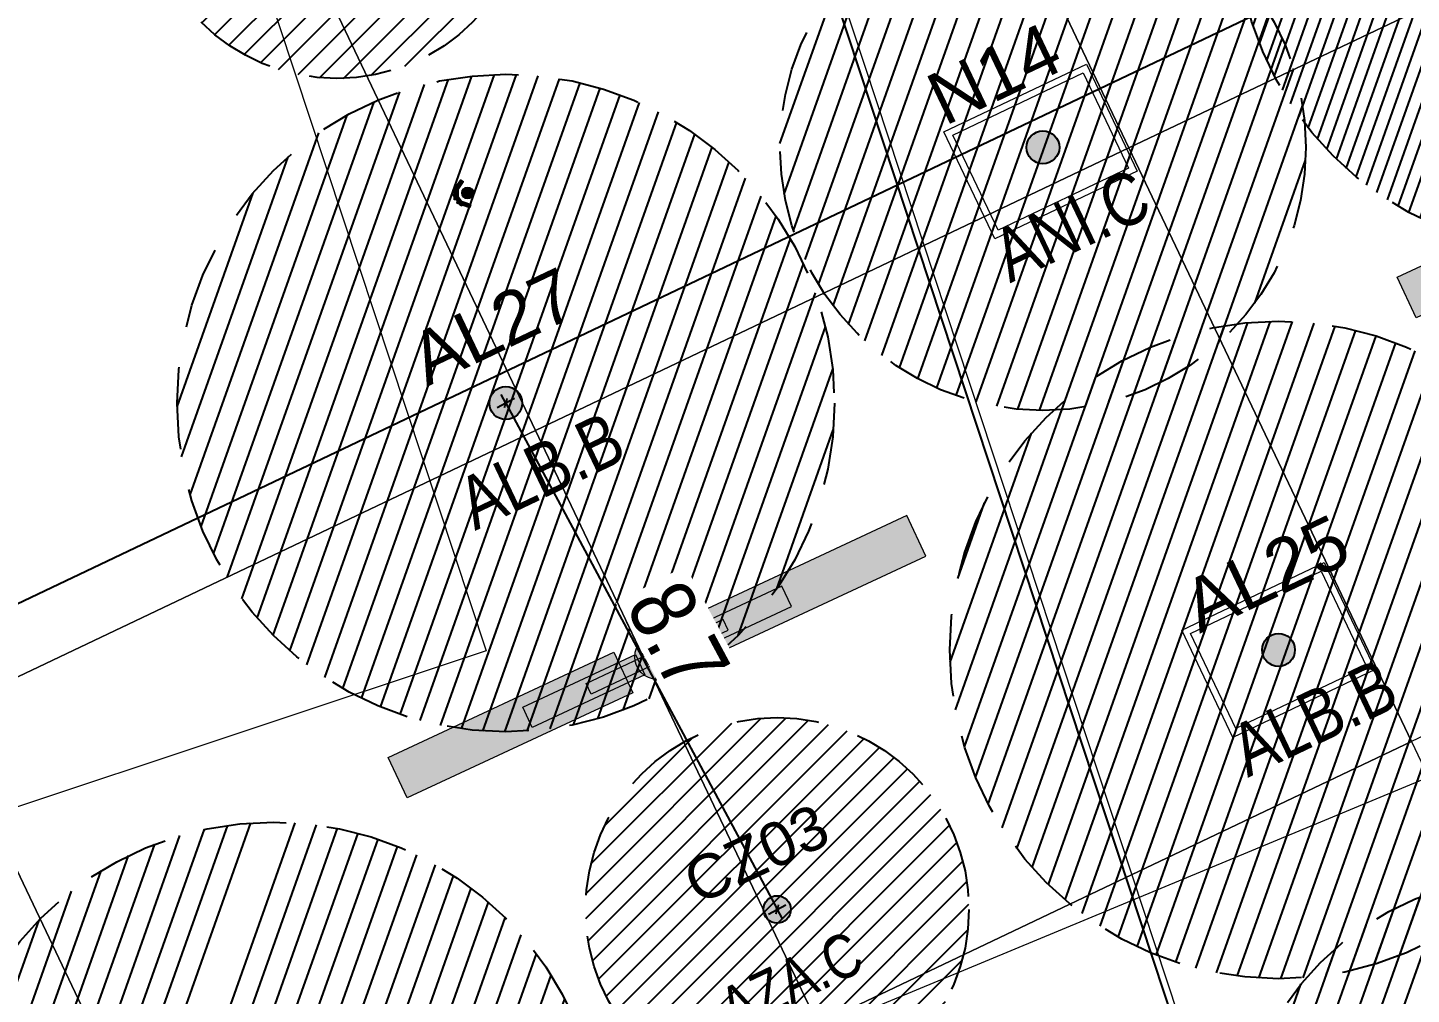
# Model space of a CAD drawing. Header units: metres. Extents: x -686 to 1359326, y 0 to 5497342.
# Drawn here: x 679986.13 to 680007.18, y 2748714.45 to 2748729.16 of the extents above; entities that cross this region are included whole.
import ezdxf
from ezdxf import colors
from ezdxf.entities.mleader import LeaderData, LeaderLine
from ezdxf.enums import TextEntityAlignment as Align
from ezdxf.math import Vec2, Vec3

# ---------------------------------------------------------------- set-up
doc = ezdxf.new("R2010")
doc.units = ezdxf.units.M
doc.header["$LTSCALE"] = 5
doc.linetypes.add('XREF_MON_SFT_SIDEWALK VEGETATION$0$HIDDEN', pattern=[0.375, 0.25, -0.125])
doc.linetypes.add('XREF_MON_SFT_TREES$0$HIDDEN', pattern=[0.375, 0.25, -0.125])
doc.layers.add('00-VIEWORT A1-250', color=7, linetype='Continuous', plot=False)
for name, color, linetype in [('00_XREF_MON_GENERAL LAYOUT', 7, 'Continuous'), ('00_XREF_MON_SHRUBS', 7, 'Continuous'), ('00_XREF_MON_TREES', 250, 'Continuous'), ('XREF_MON_GENERAL_LAYOUT$0$02-L-Edge Line Step -10cm', 6, 'Continuous'), ('XREF_MON_SFT_SIDEWALK VEGETATION$0$SL_TREE_CANOPY', 251, 'XREF_MON_SFT_SIDEWALK VEGETATION$0$HIDDEN'), ('XREF_MON_SFT_SIDEWALK VEGETATION$0$SL_TREE_HATCH_ZIZIPHUS_SPINA', 252, 'Continuous'), ('XREF_MON_SFT_SIDEWALK VEGETATION$0$SL_TREE_LEGEND', 7, 'Continuous'), ('XREF_MON_SFT_SIDEWALK VEGETATION$0$SL_TREE_TRUNK', 251, 'Continuous'), ('XREF_MON_SFT_TREES$0$02-L-Setting Out_Dimensions', 250, 'Continuous'), ('XREF_MON_SFT_TREES$0$COTAUX', 7, 'Continuous'), ('XREF_MON_SFT_TREES$0$SL_TREE_ACACIA_NILOTICA', 252, 'Continuous'), ('XREF_MON_SFT_TREES$0$SL_TREE_ALBIZIA_LEBBECK', 252, 'Continuous'), ('XREF_MON_SFT_TREES$0$SL_TREE_AZADIRACHTA_INDICA', 252, 'Continuous'), ('XREF_MON_SFT_TREES$0$SL_TREE_CANOPY', 250, 'XREF_MON_SFT_TREES$0$HIDDEN'), ('XREF_MON_SFT_TREES$0$SL_TREE_CERCIDIUM_FLORIDUM', 252, 'Continuous'), ('XREF_MON_SFT_TREES$0$SL_TREE_ID', 250, 'Continuous'), ('XREF_MON_SFT_TREES$0$SL_TREE_LEGEND', 250, 'Continuous'), ('XREF_MON_SFT_TREES$0$SL_TREE_TRUNK', 250, 'Continuous')]:
    doc.layers.add(name, color=color, linetype=linetype)
for name, color, linetype, true_color in [('00_XREF_MON_HSC_LIGHTING DESIGN', 7, 'Continuous', 0xffffff), ('XREF_MON_HSC_LIGHTING DESIGN$0$A-KEYPLAN_HATCH', 7, 'Continuous', 0xc2c2c2), ('XREF_MON_SFT_SIDEWALK VEGETATION$0$SL_TREE_ZIZIPHUS_SPINA', 7, 'Continuous', 0x9ec82d)]:
    doc.layers.add(name, color=color, linetype=linetype, true_color=true_color)
for name, color, linetype, lineweight in [('XREF_MON_GENERAL_LAYOUT$0$02-L-Corbes de Nivell 0.25-0.75m', 33, 'Continuous', 5), ('XREF_MON_GENERAL_LAYOUT$0$02-L-Material Change', 251, 'Continuous', 5), ('XREF_MON_GENERAL_LAYOUT$0$04-BK-Tree Pit', 6, 'Continuous', 5), ('XREF_MON_HSC_LIGHTING DESIGN$0$02-L-Lighting System type 3', 252, 'Continuous', 13), ('XREF_MON_HSC_LIGHTING DESIGN$0$02-L-Lighting System type 3 E', 252, 'Continuous', 13), ('XREF_MON_HSC_LIGHTING DESIGN$0$02-L-Lighting System type 3 EE', 252, 'Continuous', 13), ('XREF_MON_HSC_LIGHTING DESIGN$0$02-L-Lighting System type 7', 252, 'Continuous', 13), ('XREF_MON_SFT_SHRUBS$0$00-Signage', 7, 'Continuous', 0)]:
    doc.layers.add(name, color=color, linetype=linetype, lineweight=lineweight)
doc.layers.add('XREF_MON_SFT_TREES$0$00-GRID_PLANTATION', color=7, linetype='Continuous', lineweight=0, true_color=0xff9c7a)
doc.styles.add('XREF_MON_GENERAL_LAYOUT$0$Standard', font='arial.ttf')
doc.styles.add('XREF_MON_SFT_SHRUBS$0$TER-200', font='ARIALN.TTF', dxfattribs={"height": 1})
doc.styles.add('XREF_MON_SFT_SIDEWALK VEGETATION$0$TER-200', font='ARIALN.TTF', dxfattribs={"height": 1})
doc.styles.add('XREF_MON_SFT_TREES$0$E100', font='verdana.ttf', dxfattribs={"height": 0.4})
doc.styles.add('XREF_MON_SFT_TREES$0$Standard', font='arial.ttf')
doc.styles.add('XREF_MON_SFT_TREES$0$TER-200', font='ARIALN.TTF', dxfattribs={"height": 1})
doc.dimstyles.new('XREF_MON_SFT_TREES$0$E250', dxfattribs={"dimscale": 0.03, "dimtxt": 0.4, "dimasz": 0.5, "dimexe": 0.1, "dimexo": 1, "dimgap": 4, "dimtad": 1, "dimzin": 0, "dimdsep": 46, "dimtxsty": 'XREF_MON_SFT_TREES$0$E100', "dimblk1": 'XREF_MON_SFT_TREES$0$LINCOT200', "dimblk2": 'XREF_MON_SFT_TREES$0$LINCOT200', "dimsah": 1, "dimcen": 0.1, "dimdle": 0.1, "dimse1": 1, "dimse2": 1, "dimclrt": 256, "dimadec": 0, "dimazin": 0, "dimtfac": 0.01538461538461539, "dimtofl": 0, "dimtmove": 0, "dimatfit": 3, "dimldrblk": 'XREF_MON_SFT_TREES$0$LINCOT200', "dimfxl": 1, "dimtolj": 1, "dimtzin": 0, "dimarcsym": 0})
pattern_1 = [(45, (0, 0), (-0.2245064030267289, 0.2245064030267289), [])]

# ---------------------------------------------------------------- blocks, each defined once
blk = doc.blocks.new('XREF_MON_GENERAL_LAYOUT$0$ALCORQUE RECTANGULAR')
blk.add_lwpolyline([(679903.3910631917, 2748647.421189263), (679902.7023302435, 2748648.868350914), (679904.6888161644, 2748649.813908814), (679905.3775901177, 2748648.366487041)], close=True)
at = {"layer": 'XREF_MON_GENERAL_LAYOUT$0$02-L-Material Change'}
blk.add_lwpolyline([(679903.3438421336, 2748647.287693149), (679902.5689206708, 2748648.915973995), (679904.7360313635, 2748649.947401842), (679905.5109527239, 2748648.318961552)], close=True, dxfattribs=at)
blk = doc.blocks.new('XREF_MON_GENERAL_LAYOUT')
at = {"layer": 'XREF_MON_GENERAL_LAYOUT$0$02-L-Corbes de Nivell 0.25-0.75m', "ltscale": 0.3}
blk.add_lwpolyline([(680015.4714295916, 2748721.085829454), (679971.6719308356, 2748702.897742184), (679974.9605641743, 2748688.804797865)], dxfattribs=at)
at = {"layer": 'XREF_MON_GENERAL_LAYOUT$0$02-L-Edge Line Step -10cm'}
blk.add_lwpolyline([(680006.9981609547, 2748703.658685968), (679988.6209327433, 2748759.302563555)], dxfattribs=at)
at = {"layer": 'XREF_MON_GENERAL_LAYOUT$0$02-L-Material Change', "ltscale": 0.3}
blk.add_lwpolyline([(679963.7161530167, 2748747.704932892), (679982.2590168024, 2748691.554173504), (680007.1839780379, 2748703.414905695), (679988.6170054437, 2748759.633327978)], close=True, dxfattribs=at)
at = {"layer": 'XREF_MON_GENERAL_LAYOUT$0$02-L-Material Change'}
blk.add_lwpolyline([(679968.8662042674, 2748742.60251678), (679983.86755255, 2748747.571156047), (679993.1065310831, 2748719.676771431), (679978.110580246, 2748714.691836161)], close=True, dxfattribs=at)
at = {"layer": 'XREF_MON_GENERAL_LAYOUT$0$04-BK-Tree Pit'}
for p in [(97.5048902775161, 78.65461132954806), (101.1247585389065, 71.07459670538083)]:
    blk.add_blockref('XREF_MON_GENERAL_LAYOUT$0$ALCORQUE RECTANGULAR', p, dxfattribs=at)
at = {"style": 'XREF_MON_GENERAL_LAYOUT$0$Standard'}
for tag, height, rotation, p in [('604,00', 1, 330.2642936667779, (679905.770310239, 2748776.557787406)), ('603,00', 1, 330.2642936667779, (679901.860927013, 2748753.477248972)), ('600,00', 1, 133.8259836638873, (679944.5968217494, 2748745.152639077)), ('602,00', 1, 330.2642936667779, (679883.3191980837, 2748738.726865312)), ('601,00', 1, 117.8905743169221, (679920.9720408977, 2748732.870057053)), ('601,00', 1, 330.2642936667779, (679864.7774691544, 2748723.976481652)), ('600,00', 1, 40.88332108062335, (679777.4053656742, 2748705.443575754, 1.169999999973397)), ('602,00', 1, 330.2642936667779, (679941.2749349186, 2748705.483031567)), ('601,00', 1, 40.88332108062335, (679701.7983696235, 2748703.888586182, 1.169999999973397)), ('598,00', 0.9999999999999999, 62.09100844466732, (679810.2666232066, 2748702.618736548)), ('600,00', 1, 330.2642936667779, (679877.7814736818, 2748691.131234986)), ('600,00', 0.9999999999999999, 19.55108886768879, (679920.4438211058, 2748685.495504646)), ('601,00', 1, 330.2642936667779, (679934.8129193163, 2748683.803636156)), ('599,00', 1, 330.2642936667779, (679854.5671008349, 2748679.061113989)), ('600,00', 1, 88.39282059591216, (679743.9134691327, 2748675.571576328)), ('599,00', 0.9999999999999998, 20.60862043003912, (679924.2598928241, 2748675.216416284)), ('601,00', 1, 88.39282059591216, (679728.0345944045, 2748671.317844195, -2)), ('602,00', 1, 88.39282059591216, (679711.8257639392, 2748665.966083916, -1)), ('603,00', 1, 88.39282059591216, (679695.6151318625, 2748660.611015213)), ('599,00', 1, 40.88332108062335, (679788.8072719976, 2748655.829159783, 1.169999999973397)), ('601,00', 1, 40.88332108062335, (679627.6123405045, 2748644.602575284, 1.169999999973397)), ('603,00', 0.9999999999999999, 41.70580600405471, (679702.4989019763, 2748628.484392532, 1.169999999925494)), ('600,00', 1, 40.88332108062335, (679645.924961585, 2748597.926138933, 1.169999999973397)), ('599,00', 1, 34.22767859632935, (679673.5743901337, 2748555.136007577, 5.33999999991769))]:
    blk.add_attdef(tag, text='', height=height, rotation=rotation, dxfattribs=at).set_placement(p, align=Align.MIDDLE)
at = {"ltscale": 0.3, "style": 'XREF_MON_GENERAL_LAYOUT$0$Standard'}
for tag, height, rotation, p in [('603,50', 1, 330.2642936667779, (679911.500620042, 2748760.570188188)), ('602,50', 1, 330.2642936667779, (679892.8646878856, 2748745.846442295)), ('600,50', 1, 133.8259836638873, (679933.0482653556, 2748738.729379551)), ('601,50', 1, 330.2642936667779, (679873.5807466183, 2748731.671495228)), ('601,50', 0.9999999999999999, 101.285674792814, (679909.5220062692, 2748726.945334854)), ('602,50', 1, 330.2642936667779, (679948.6248547818, 2748713.859774644)), ('600,50', 1, 39.60595393010205, (679743.242567131, 2748706.971262414)), ('600,50', 1, 330.2642936667779, (679880.2659989139, 2748702.726026631)), ('600,50', 0.9999999999999999, 17.35374479888441, (679917.6150982407, 2748690.553931213)), ('599,50', 1, 330.2642936667779, (679867.1974978975, 2748684.716235158)), ('599,50', 0.9999999999999999, 18.89438680505554, (679921.7103896159, 2748680.578430657)), ('599,50', 1, 39.60595393010205, (679778.9914550197, 2748677.241243556)), ('600,50', 1, 88.39282059591216, (679735.9248694875, 2748673.586085743)), ('601,50', 1, 88.39282059591216, (679719.9062925801, 2748668.580993867)), ('602,50', 1, 88.39282059591216, (679703.4737899266, 2748663.451811911)), ('598,50', 1, 330.2642936667779, (679861.7651457089, 2748662.396830559)), ('601,50', 1, 39.60595393010205, (679610.5132742386, 2748662.061190253)), ('600,00', 0.9999999999999999, 41.70580600405471, (679752.30764285, 2748637.685423907)), ('601,00', 0.9999999999999999, 41.70580600405471, (679736.0440844187, 2748634.537594622)), ('599,00', 0.9999999999999999, 35.08346035422691, (679763.0433427037, 2748634.41500971, 1.169999999925494)), ('602,00', 0.9999999999999999, 41.70580600405471, (679720.1743132578, 2748633.095905716, 1.169999999925494)), ('600,00', 0.9999999999999999, 35.08346035422691, (679747.0628417195, 2748629.903108784, 1.169999999925494)), ('601,00', 0.9999999999999999, 35.08346035422691, (679731.2455695962, 2748625.23889635, 1.169999999925494)), ('600,50', 1, 39.60595393010205, (679636.919713499, 2748621.33866227)), ('602,00', 0.9999999999999999, 35.08346035422691, (679715.3997742002, 2748620.639385471, 1.169999999925494)), ('599,50', 1, 28.76039513677905, (679659.4816038228, 2748574.323313434))]:
    blk.add_attdef(tag, text='', height=height, rotation=rotation, dxfattribs=at).set_placement(p, align=Align.MIDDLE)
blk = doc.blocks.new('*U444')
h = blk.add_hatch(color=256)
h.dxf.hatch_style = 1
h.paths.add_polyline_path([(-0.09791052380267347, -0.1449604408292663), (-1.004218310839323, -0.5675787025699656), (-1.080289597952649, -0.4044433009033684), (-0.1739818109159995, 0.01817496083733083)])
edge = h.paths.add_edge_path()
edge.add_arc((1.931806110932353e-10, -1.962997360199113e-10), 0.09, 0, 360)
h.paths.add_polyline_path([(0.1739818118945947, -0.01817496249998048), (1.080289598931245, 0.4044432992407188), (1.004218311817919, 0.5675787009073159), (0.09791052478126888, 0.1449604391666167)])
for points in [[(0.1739818118945947, -0.01817496249998048), (1.080289598931245, 0.4044432992407188), (1.004218311817919, 0.5675787009073159), (0.09791052478126888, 0.1449604391666167)], [(-0.09791052380267347, -0.1449604408292663), (-1.004218310839323, -0.5675787025699656), (-1.080289597952649, -0.4044433009033684), (-0.1739818109159995, 0.01817496083733083)]]:
    blk.add_lwpolyline(points, close=True)
blk.add_circle((1.931806110932353e-10, -1.962997360199113e-10), 0.09)
blk = doc.blocks.new('*U434')
h = blk.add_hatch(color=256)
h.dxf.hatch_style = 1
h.paths.add_polyline_path([(-0.1852884088721674, -0.2743268889323017), (-1.900408715966716, -1.074100622787642), (-2.044367988060677, -0.7653789675106238), (-0.3292476809661287, 0.03439476634471651)])
h.paths.add_polyline_path([(0.3292476824732498, -0.03439476914079393), (2.044367989567798, 0.7653789647145463), (1.900408717473837, 1.074100619991565), (0.1852884103792889, 0.2743268861362245)])
h = blk.add_hatch(color=256)
h.dxf.hatch_style = 1
edge = h.paths.add_edge_path()
edge.add_arc((1.931810335520421e-10, -1.963003093408133e-10), 0.1703183287691064, 0, 360)
for points in [[(0.3292476824732498, -0.03439476914079393), (2.044367989567798, 0.7653789647145463), (1.900408717473837, 1.074100619991565), (0.1852884103792889, 0.2743268861362245)], [(-0.1852884088721674, -0.2743268889323017), (-1.900408715966716, -1.074100622787642), (-2.044367988060677, -0.7653789675106238), (-0.3292476809661287, 0.03439476634471651)]]:
    blk.add_lwpolyline(points, close=True)
blk.add_circle((1.931810335520421e-10, -1.963003093408133e-10), 0.1703183287691064)
blk = doc.blocks.new('*U435')
h = blk.add_hatch(color=193)
h.dxf.hatch_style = 1
h.paths.add_polyline_path([(0.329247682578754, -0.03439476901304295), (2.044367989673303, 0.7653789648422975), (1.900408717579341, 1.074100620119317), (0.1852884104847927, 0.2743268862639763)])
h = blk.add_hatch(color=256)
h.dxf.hatch_style = 1
edge = h.paths.add_edge_path()
edge.add_arc((1.931810335520421e-10, -1.963003093408133e-10), 0.1703183287691064, 0, 360)
h = blk.add_hatch(color=256)
h.dxf.hatch_style = 1
h.paths.add_polyline_path([(-0.1852884088721674, -0.2743268889323017), (-1.900408715966716, -1.074100622787642), (-2.044367988060677, -0.7653789675106238), (-0.3292476809661287, 0.03439476634471651)])
at = {"color": 193}
blk.add_lwpolyline([(0.3292476824732498, -0.03439476914079396), (2.044367989567798, 0.7653789647145465), (1.900408717473837, 1.074100619991565), (0.1852884103792885, 0.2743268861362254)], close=True, dxfattribs=at)
blk.add_lwpolyline([(-0.1852884088721674, -0.2743268889323017), (-1.900408715966716, -1.074100622787642), (-2.044367988060677, -0.7653789675106238), (-0.3292476809661287, 0.03439476634471651)], close=True)
blk.add_circle((1.931810335520421e-10, -1.963003093408133e-10), 0.1703183287691064)
blk = doc.blocks.new('*U425')
h = blk.add_hatch(color=256)
h.dxf.hatch_style = 1
h.paths.add_polyline_path([(-0.0003093567511956996, -0.0007084875796297685), (-6.044408053551553e-05, 0.0007707157472948145), (0.0003093567511955886, 0.0007084875796297685), (6.044408053540451e-05, -0.0007707157472948145)])
at = {"color": 8}
blk.add_lwpolyline([(-0.0003093567511956996, -0.0007084875796297685), (-6.044408053551553e-05, 0.0007707157472948145), (0.0003093567511955886, 0.0007084875796297685), (6.044408053540451e-05, -0.0007707157472948145)], close=True, dxfattribs=at)
blk = doc.blocks.new('*U426')
at = {"layer": 'XREF_MON_HSC_LIGHTING DESIGN$0$A-KEYPLAN_HATCH', "color": 0, "linetype": 'ByBlock', "lineweight": -2, "transparency": 16777216}
for p, rotation in [((0.6911641931139211, -0.451734300229551), 34.99999999999998), ((0.6917020067347124, -0.4523120841266111), 69.99999999999993), ((0.6924739610902867, -0.4524768997670106), 104.9999999999999)]:
    blk.add_blockref('*U425', p, dxfattribs=dict(at, rotation=rotation))
blk.add_blockref('*U425', (0.6910550452156601, -0.4509525301490825), dxfattribs=at)
blk = doc.blocks.new('XREF_MON_HSC_LIGHTING DESIGN$0$Lightning system type E-Sport')
h = blk.add_hatch(color=256)
h.dxf.hatch_style = 1
edge = h.paths.add_edge_path()
edge.add_arc((0, 0), 0.0006749999999999999, 0, 360)
at = {"color": 8}
blk.add_circle((0, 0), 0.0006749999999999999, dxfattribs=at)
at = {"layer": 'XREF_MON_HSC_LIGHTING DESIGN$0$A-KEYPLAN_HATCH', "color": 244, "true_color": 0x991b1e, "rotation": 270}
blk.add_blockref('*U426', (0.4511703287359102, 0.692349348126719), dxfattribs=at)
blk = doc.blocks.new('XREF_MON_HSC_LIGHTING DESIGN')
at = {"layer": 'XREF_MON_HSC_LIGHTING DESIGN$0$02-L-Lighting System type 3'}
blk.add_blockref('*U444', (679995.7086337754, 2748719.588058678), dxfattribs=at)
at = {"layer": 'XREF_MON_HSC_LIGHTING DESIGN$0$02-L-Lighting System type 3 E', "rotation": 359.9920404794511}
blk.add_blockref('*U434', (679995.7086185036, 2748719.588051416), dxfattribs=at)
at = {"layer": 'XREF_MON_HSC_LIGHTING DESIGN$0$02-L-Lighting System type 3 EE', "xscale": 2, "yscale": 2, "zscale": 2, "rotation": 359.9920404794511}
for name, p in [('*U435', (680011.0594522037, 2748726.892329601)), ('*U434', (679995.7086185036, 2748719.588051416))]:
    blk.add_blockref(name, p, dxfattribs=at)
at = {"layer": 'XREF_MON_HSC_LIGHTING DESIGN$0$02-L-Lighting System type 7', "xscale": 133.3333352636915, "yscale": 133.3333352636915, "zscale": 133.3333352636915, "rotation": 65.16625402441721}
blk.add_blockref('XREF_MON_HSC_LIGHTING DESIGN$0$Lightning system type E-Sport', (679992.8262246702, 2748726.642395496), dxfattribs=at)
blk = doc.blocks.new('XREF_MON_SFT_TREES$0$Albizia_lebbeck')
h = blk.add_hatch()
h.set_pattern_fill('ANSI31', color=256, scale=0.1)
h.set_pattern_definition(pattern_1)
edge = h.paths.add_edge_path()
edge.add_arc((0, 4.656612873077393e-10), 4.999999999981005, -25.44812939262281, 334.5518706073772)
at = {"layer": 'XREF_MON_SFT_TREES$0$SL_TREE_TRUNK'}
h = blk.add_hatch(color=256, dxfattribs=at)
h.dxf.hatch_style = 1
edge = h.paths.add_edge_path()
edge.add_arc((2.328306436538696e-10, 0), 0.2500003876001918, 0, 360)
at = {"layer": 'XREF_MON_SFT_TREES$0$SL_TREE_CANOPY', "linetype": 'XREF_MON_SFT_TREES$0$HIDDEN'}
blk.add_circle((2.328306436538696e-10, 0), 5, dxfattribs=at)
at = {"layer": 'XREF_MON_SFT_TREES$0$SL_TREE_TRUNK'}
blk.add_circle((2.328306436538696e-10, 0), 0.2500003876001918, dxfattribs=at)
at = {"layer": 'XREF_MON_SFT_TREES$0$SL_TREE_ID', "style": 'XREF_MON_SFT_TREES$0$Standard'}
blk.add_attdef('ID', (-0.9810078069718458, 0.7368421231547302), '', height=0.8, rotation=0.000420918299423, dxfattribs=at)
at = {"layer": 'XREF_MON_SFT_TREES$0$SL_TREE_LEGEND', "insert": (-1.25964832330942, -0.7561016048520699), "char_height": 0.8, "attachment_point": 1, "rotation": 0.012362144525415425, "style": 'XREF_MON_SFT_TREES$0$TER-200'}
blk.add_mtext_dynamic_manual_height_columns('ALB.B', width=38.77958347063934, gutter_width=12.50001938000959, heights=[0], dxfattribs=at)
blk = doc.blocks.new('XREF_MON_SFT_TREES$0$Acacia_nilotica')
h = blk.add_hatch()
h.set_pattern_fill('ANSI31', color=256, scale=0.1)
h.set_pattern_definition(pattern_1)
edge = h.paths.add_edge_path()
edge.add_arc((-6.661338147750939e-16, -8.881784197001252e-16), 3.999999999999999, 0, 360)
at = {"layer": 'XREF_MON_SFT_TREES$0$SL_TREE_TRUNK'}
h = blk.add_hatch(color=256, dxfattribs=at)
h.dxf.hatch_style = 1
edge = h.paths.add_edge_path()
edge.add_arc((0, 0), 0.2500003876001918, 0, 360)
at = {"layer": 'XREF_MON_SFT_TREES$0$SL_TREE_CANOPY', "linetype": 'XREF_MON_SFT_TREES$0$HIDDEN'}
blk.add_circle((0, 0), 4, dxfattribs=at)
at = {"layer": 'XREF_MON_SFT_TREES$0$SL_TREE_TRUNK'}
blk.add_circle((0, 0), 0.2500003876001918, dxfattribs=at)
at = {"layer": 'XREF_MON_SFT_TREES$0$SL_TREE_ID', "style": 'XREF_MON_SFT_TREES$0$Standard'}
blk.add_attdef('ID', (-1.213950848484089, 0.9305009110162956), '', height=0.8, rotation=0.000420918299423, dxfattribs=at)
at = {"layer": 'XREF_MON_SFT_TREES$0$SL_TREE_LEGEND', "insert": (-1.34179218168218, -0.8530613644979894), "char_height": 0.8, "attachment_point": 1, "style": 'XREF_MON_SFT_TREES$0$TER-200'}
blk.add_mtext_dynamic_manual_height_columns('ANI.C', width=38.77952334683659, gutter_width=12.5, heights=[0], dxfattribs=at)
blk = doc.blocks.new('XREF_MON_SFT_TREES$0$cercidium_floridum')
h = blk.add_hatch()
h.set_pattern_fill('ANSI31', color=256, scale=0.1)
h.set_pattern_definition(pattern_1)
edge = h.paths.add_edge_path()
edge.add_arc((0, 9.313225746154785e-10), 4.49999999985001, -25.44812939262281, 334.5518706073772)
at = {"layer": 'XREF_MON_SFT_TREES$0$SL_TREE_TRUNK'}
h = blk.add_hatch(color=256, dxfattribs=at)
h.dxf.hatch_style = 1
edge = h.paths.add_edge_path()
edge.add_arc((2.328306436538696e-10, 4.656612873077393e-10), 0.2500003876001918, 0, 360)
at = {"layer": 'XREF_MON_SFT_TREES$0$SL_TREE_CANOPY', "linetype": 'XREF_MON_SFT_TREES$0$HIDDEN'}
blk.add_circle((2.328306436538696e-10, 4.656612873077393e-10), 4.5, dxfattribs=at)
at = {"layer": 'XREF_MON_SFT_TREES$0$SL_TREE_TRUNK'}
blk.add_circle((2.328306436538696e-10, 4.656612873077393e-10), 0.2500003876001918, dxfattribs=at)
at = {"layer": 'XREF_MON_SFT_TREES$0$SL_TREE_ID', "style": 'XREF_MON_SFT_TREES$0$Standard'}
blk.add_attdef('ID', (-1.470375263044438, 0.9027416517720255), '', height=0.8, rotation=0.000420918299423, dxfattribs=at)
at = {"layer": 'XREF_MON_SFT_TREES$0$SL_TREE_LEGEND', "insert": (-1.530811281546491, -0.6532864510081708), "char_height": 0.8, "attachment_point": 1, "rotation": 0.012362144525415425, "style": 'XREF_MON_SFT_TREES$0$TER-200'}
blk.add_mtext_dynamic_manual_height_columns('CER.C', width=38.77958347063934, gutter_width=12.50001938000959, heights=[0], dxfattribs=at)
blk = doc.blocks.new('XREF_MON_SFT_TREES$0$LINCOT200')
for p, q in [((0, -9.999961704014428), (0, 10.00003829598555)), ((3.694822225952521e-13, 3.829598557558711e-05), (10.00000000000051, 3.829598557558711e-05))]:
    blk.add_line(p, q)
at = {"const_width": 1.875}
blk.add_lwpolyline([(3.535533801624467, -3.535495714255788), (-3.535533950636761, 3.535572157214077)], dxfattribs=at)
at = {"layer": 'XREF_MON_SFT_TREES$0$COTAUX'}
blk.add_line((0, 0), (-1.249999999999915, 0), dxfattribs=at)
blk = doc.blocks.new('*D536')
at = {"layer": 'DEFPOINTS', "color": 0, "transparency": 16777216}
for p in [(679993.4068149772, 2748723.446890459), (679997.5367978811, 2748715.745948281), (679997.5367978774, 2748715.745948279)]:
    blk.add_point(p, dxfattribs=at)
at = {"layer": 'XREF_MON_SFT_TREES$0$02-L-Setting Out_Dimensions', "color": 0, "lineweight": -2, "transparency": 16777216}
blk.add_line((679993.4139042662, 2748723.433671459), (679997.5297085836, 2748715.759167278), dxfattribs=at)
at = {"layer": 'XREF_MON_SFT_TREES$0$02-L-Setting Out_Dimensions', "color": 0, "lineweight": -2, "transparency": 16777216, "xscale": 0.015, "yscale": 0.015, "zscale": 0.015}
for p, rotation in [((679993.4068149729, 2748723.446890458), 118.2044721620243), ((679997.5367978769, 2748715.745948279), 298.2044721620243)]:
    blk.add_blockref('XREF_MON_SFT_TREES$0$LINCOT200', p, dxfattribs=dict(at, rotation=rotation))
at = {"layer": 'XREF_MON_SFT_TREES$0$02-L-Setting Out_Dimensions', "transparency": 16777216, "insert": (679996.0275093168, 2748719.894440491), "char_height": 1, "attachment_point": 5, "rotation": 298.20447216202433, "style": 'XREF_MON_SFT_TREES$0$TER-200', "bg_fill": 3, "box_fill_scale": 1.1, "bg_fill_color": 256, "bg_fill_true_color": 13158600, "bg_fill_transparency": 0}
blk.add_mtext('\\A1;8.7', dxfattribs=at)
blk = doc.blocks.new('XREF_MON_SFT_TREES$0$Azadiracta.C')
h = blk.add_hatch()
h.set_pattern_fill('ANSI31', color=256, scale=0.08333333332694233)
h.set_pattern_definition([(45, (0, 0), (-0.1870886691745925, 0.1870886691745925), [])])
edge = h.paths.add_edge_path()
edge.add_arc((0, 0), 2.916666666442982, 0, 360)
at = {"layer": 'XREF_MON_SFT_TREES$0$SL_TREE_TRUNK'}
h = blk.add_hatch(color=256, dxfattribs=at)
h.dxf.hatch_style = 1
edge = h.paths.add_edge_path()
edge.add_arc((0, 0), 0.2083336563175156, 0, 360)
at = {"layer": 'XREF_MON_SFT_TREES$0$SL_TREE_CANOPY', "linetype": 'XREF_MON_SFT_TREES$0$HIDDEN'}
blk.add_circle((0, 0), 2.916666666442981, dxfattribs=at)
at = {"layer": 'XREF_MON_SFT_TREES$0$SL_TREE_TRUNK'}
blk.add_circle((0, 0), 0.2083336563175156, dxfattribs=at)
at = {"layer": 'XREF_MON_SFT_TREES$0$SL_TREE_ID', "style": 'XREF_MON_SFT_TREES$0$Standard'}
blk.add_attdef('ID', (-1.211006061872467, 0.06308520445600152), '', height=0.6666666666155386, rotation=25.00021045177178, dxfattribs=at)
at = {"layer": 'XREF_MON_SFT_TREES$0$SL_TREE_LEGEND', "insert": (-0.9512533869128674, -1.267815743107349), "char_height": 0.6666666666155386, "attachment_point": 1, "rotation": 25.385496202403836, "style": 'XREF_MON_SFT_TREES$0$TER-200'}
blk.add_mtext_dynamic_manual_height_columns('AZA.C', width=32.31626945321876, gutter_width=10.41666666586779, heights=[0], dxfattribs=at)
blk = doc.blocks.new('XREF_MON_SFT_SIDEWALK VEGETATION$0$Ziziphus_spina_christi')
at = {"layer": 'XREF_MON_SFT_SIDEWALK VEGETATION$0$SL_TREE_HATCH_ZIZIPHUS_SPINA'}
h = blk.add_hatch(dxfattribs=at)
h.set_pattern_fill('ANSI31', color=256, scale=1.500002325601151, angle=5.233920783816363e-11)
h.set_pattern_definition([(45.00000000005231, (-3517286.112951742, -2971622.37730958), (-0.1325827270286417, 0.1325827270283996), [])])
edge = h.paths.add_edge_path()
edge.add_arc((-6.661338147750939e-16, -8.881784197001252e-16), 5.000000000000001, 0, 360)
at = {"layer": 'XREF_MON_SFT_SIDEWALK VEGETATION$0$SL_TREE_TRUNK'}
h = blk.add_hatch(color=256, dxfattribs=at)
h.dxf.hatch_style = 1
edge = h.paths.add_edge_path()
edge.add_arc((0, 0), 0.2500003876001918, 0, 360)
at = {"layer": 'XREF_MON_SFT_SIDEWALK VEGETATION$0$SL_TREE_CANOPY', "linetype": 'XREF_MON_SFT_SIDEWALK VEGETATION$0$HIDDEN'}
blk.add_circle((0, 0), 5, dxfattribs=at)
at = {"layer": 'XREF_MON_SFT_SIDEWALK VEGETATION$0$SL_TREE_TRUNK'}
blk.add_circle((0, 0), 0.2500003876001918, dxfattribs=at)
at = {"layer": 'XREF_MON_SFT_SIDEWALK VEGETATION$0$SL_TREE_LEGEND', "insert": (-1.138389419630528, -0.8359255273324138), "char_height": 1, "attachment_point": 1, "style": 'XREF_MON_SFT_SIDEWALK VEGETATION$0$TER-200'}
blk.add_mtext_dynamic_manual_height_columns('ZIZ.B', width=38.77952334683659, gutter_width=12.5, heights=[0], dxfattribs=at)
blk = doc.blocks.new('XREF_MON_SFT_SIDEWALK VEGETATION')
at = {"layer": 'XREF_MON_SFT_SIDEWALK VEGETATION$0$SL_TREE_ZIZIPHUS_SPINA', "rotation": 25.44812939262281}
blk.add_blockref('XREF_MON_SFT_SIDEWALK VEGETATION$0$Ziziphus_spina_christi', (680009.5301890727, 2748730.742318088), dxfattribs=at)
blk = doc.blocks.new('XREF_MON_SFT_TREES')
at = {"layer": 'XREF_MON_SFT_TREES$0$00-GRID_PLANTATION'}
for points in [[(679998.5915784101, 2748736.357461296), (680007.6213578485, 2748740.654330307), (680011.9182268594, 2748731.624550868), (680002.888447421, 2748727.327681858)], [(680002.8884474211, 2748727.327681858), (680011.9182268596, 2748731.624550869), (680016.2150958701, 2748722.59477143), (680007.185316432, 2748718.29790242)], [(679975.7991091071, 2748714.437074825), (679984.8288885453, 2748718.733943836), (679989.1257575562, 2748709.704164398), (679980.0959781175, 2748705.407295387)], [(679998.1555369942, 2748714.001033408), (680007.1853164326, 2748718.297902418), (680011.4821854433, 2748709.26812298), (680002.4524060051, 2748704.971253969)]]:
    blk.add_lwpolyline(points, close=True, dxfattribs=at)
at = {"layer": 'XREF_MON_SFT_TREES$0$SL_TREE_ACACIA_NILOTICA', "rotation": 25.44812939262281}
blk.add_blockref('XREF_MON_SFT_TREES$0$Acacia_nilotica', (680001.579435354, 2748727.33596374), dxfattribs=at).add_auto_attribs({'ID': 'N14'})
at = {"layer": 'XREF_MON_SFT_TREES$0$SL_TREE_ALBIZIA_LEBBECK', "rotation": 25.44812939262281}
for p, values in [((679993.4068149779, 2748723.44689046), {'ID': 'AL27'}), ((680005.164698217, 2748719.692145744), {'ID': 'AL25'}), ((679989.870453046, 2748712.074762913), {'ID': 'AL24'})]:
    blk.add_blockref('XREF_MON_SFT_TREES$0$Albizia_lebbeck', p, dxfattribs=at).add_auto_attribs(values)
at = {"layer": 'XREF_MON_SFT_TREES$0$SL_TREE_AZADIRACHTA_INDICA'}
blk.add_blockref('XREF_MON_SFT_TREES$0$Azadiracta.C', (679990.8367246281, 2748731.300542579), dxfattribs=at).add_auto_attribs({'ID': 'CZ02'})
at = {"layer": 'XREF_MON_SFT_TREES$0$SL_TREE_CERCIDIUM_FLORIDUM', "rotation": 25.44812939262281}
blk.add_blockref('XREF_MON_SFT_TREES$0$cercidium_floridum', (680008.9863494065, 2748711.757187904), dxfattribs=at).add_auto_attribs({'ID': 'CC16'})
at = {"layer": 'XREF_MON_SFT_TREES$0$02-L-Setting Out_Dimensions'}
dim = blk.add_aligned_dim(p1=(679993.4068149773, 2748723.446890459), p2=(679997.5367978814, 2748715.745948281), distance=-4.58856291969376e-09, dimstyle='XREF_MON_SFT_TREES$0$E250', override={"dimtxt": 0.8, "dimdec": 1, "dimtxsty": 'XREF_MON_SFT_TREES$0$TER-200', "dimtfill": 1, "dimtfillclr": 7}, dxfattribs=at)
dim.commit()
dim.dimension.update_dxf_attribs({"geometry": '*D536', "text_midpoint": (679996.0275093169, 2748719.894440491)})
at = {"layer": 'XREF_MON_SFT_TREES$0$00-GRID_PLANTATION'}
for points in [[(679989.5617989724, 2748732.060592285), (679998.5915784106, 2748736.357461296), (680002.8884474215, 2748727.327681858), (679993.8586679832, 2748723.030812847)], [(679980.5320195344, 2748727.763723275), (679989.5617989724, 2748732.060592285), (679993.8586679832, 2748723.030812847), (679984.8288885448, 2748718.733943836)], [(679993.8586679836, 2748723.030812846), (680002.8884474218, 2748727.327681857), (680007.1853164326, 2748718.297902418), (679998.155536994, 2748714.001033408)], [(679984.8288885448, 2748718.733943836), (679993.8586679832, 2748723.030812847), (679998.1555369941, 2748714.001033408), (679989.125757556, 2748709.704164397)]]:
    blk.add_lwpolyline(points, close=True, dxfattribs=at)
at = {"layer": 'XREF_MON_SFT_TREES$0$SL_TREE_AZADIRACHTA_INDICA'}
blk.add_blockref('XREF_MON_SFT_TREES$0$Azadiracta.C', (679997.5367978817, 2748715.745948282), dxfattribs=at).add_auto_attribs({'ID': 'CZ03'})
blk = doc.blocks.new('XREF_MON_SFT_SHRUBS')
at = {"layer": 'XREF_MON_SFT_SHRUBS$0$00-Signage'}
ml = blk.add_multileader_mtext('Standard', dxfattribs=at)
ml.set_content('56-STI', color=256, style='XREF_MON_SFT_SHRUBS$0$TER-200')
ml.set_leader_properties(color=256)
ml.build(insert=Vec2(0, 0))
ml.multileader.update_dxf_attribs({"text_left_attachment_type": 2, "dogleg_length": 0.15, "arrow_head_size": 0.05})
ctx = ml.context
ctx.base_point, ctx.char_height, ctx.arrow_head_size, ctx.landing_gap_size, ctx.plane_origin, ctx.plane_x_axis, ctx.plane_y_axis = Vec3(1359324.784299112, 5497340.857838331), 0.5, 0.05, 0.09000000000000001, Vec3(1359310.258137395, 5497335.529856739), Vec3(0.9018627925046974, 0.4320225729005712), Vec3(-0.4320225729005712, 0.9018627925046974)
ctx.left_attachment = 2
notes = []
notes.append((ctx, [(0, (0, 0, 0), (0, 0), (1, 0), 1, [])]))
ctx.mtext.insert, ctx.mtext.text_direction, ctx.mtext.rotation, ctx.mtext.width, ctx.mtext.defined_height, ctx.mtext.flow_direction = Vec3(1359324.753703762, 5497341.130029683), Vec3(0.9018627925046974, 0.4320225729005713), 0.4467342368774118, 0.5535869862902365, 0.1552189861971758, 5
for ctx, leaders in notes:
    for number, flags, end, landing, length, lines in leaders:
        leader = LeaderData()
        leader.index, (leader.has_last_leader_line, leader.has_dogleg_vector, leader.attachment_direction) = number, flags
        leader.last_leader_point, leader.dogleg_vector, leader.dogleg_length = Vec3(end), Vec3(landing), length
        for number, points, colour, breaks in lines:
            line = LeaderLine()
            line.index, line.vertices, line.color, line.breaks = number, Vec3.list(points), colors.encode_raw_color(colour), breaks
            leader.lines.append(line)
        ctx.leaders.append(leader)

msp = doc.modelspace()

# ---------------------------------------------------------------- linework, layer by layer
at = {"layer": '00-VIEWORT A1-250', "color": 3}
msp.add_lwpolyline([(679815.682163807, 2748795.503381517), (679876.266112998, 2748668.190077838), (680029.9942944924, 2748741.343943679), (679969.4103453014, 2748868.657247357)], close=True, dxfattribs=at)

# ---------------------------------------------------------------- block references
at = {"layer": '00_XREF_MON_GENERAL LAYOUT'}
msp.add_blockref('XREF_MON_GENERAL_LAYOUT', (0, 0), dxfattribs=at)
msp.add_blockref('XREF_MON_GENERAL_LAYOUT', (0, 0), dxfattribs=at)
at = {"layer": '00_XREF_MON_HSC_LIGHTING DESIGN'}
msp.add_blockref('XREF_MON_HSC_LIGHTING DESIGN', (0, 0), dxfattribs=at)

# ---------------------------------------------------------------- next in the draw order: block references
at = {"layer": '00_XREF_MON_TREES'}
msp.add_blockref('XREF_MON_SFT_TREES', (0, 0), dxfattribs=at)

# ---------------------------------------------------------------- next in the draw order: block references
at = {"layer": '00_XREF_MON_SHRUBS'}
msp.add_blockref('XREF_MON_SFT_SHRUBS', (0, 0), dxfattribs=at)
at = {"layer": '00_XREF_MON_TREES'}
msp.add_blockref('XREF_MON_SFT_SIDEWALK VEGETATION', (0, 0), dxfattribs=at)

doc.saveas('drawing.dxf')
